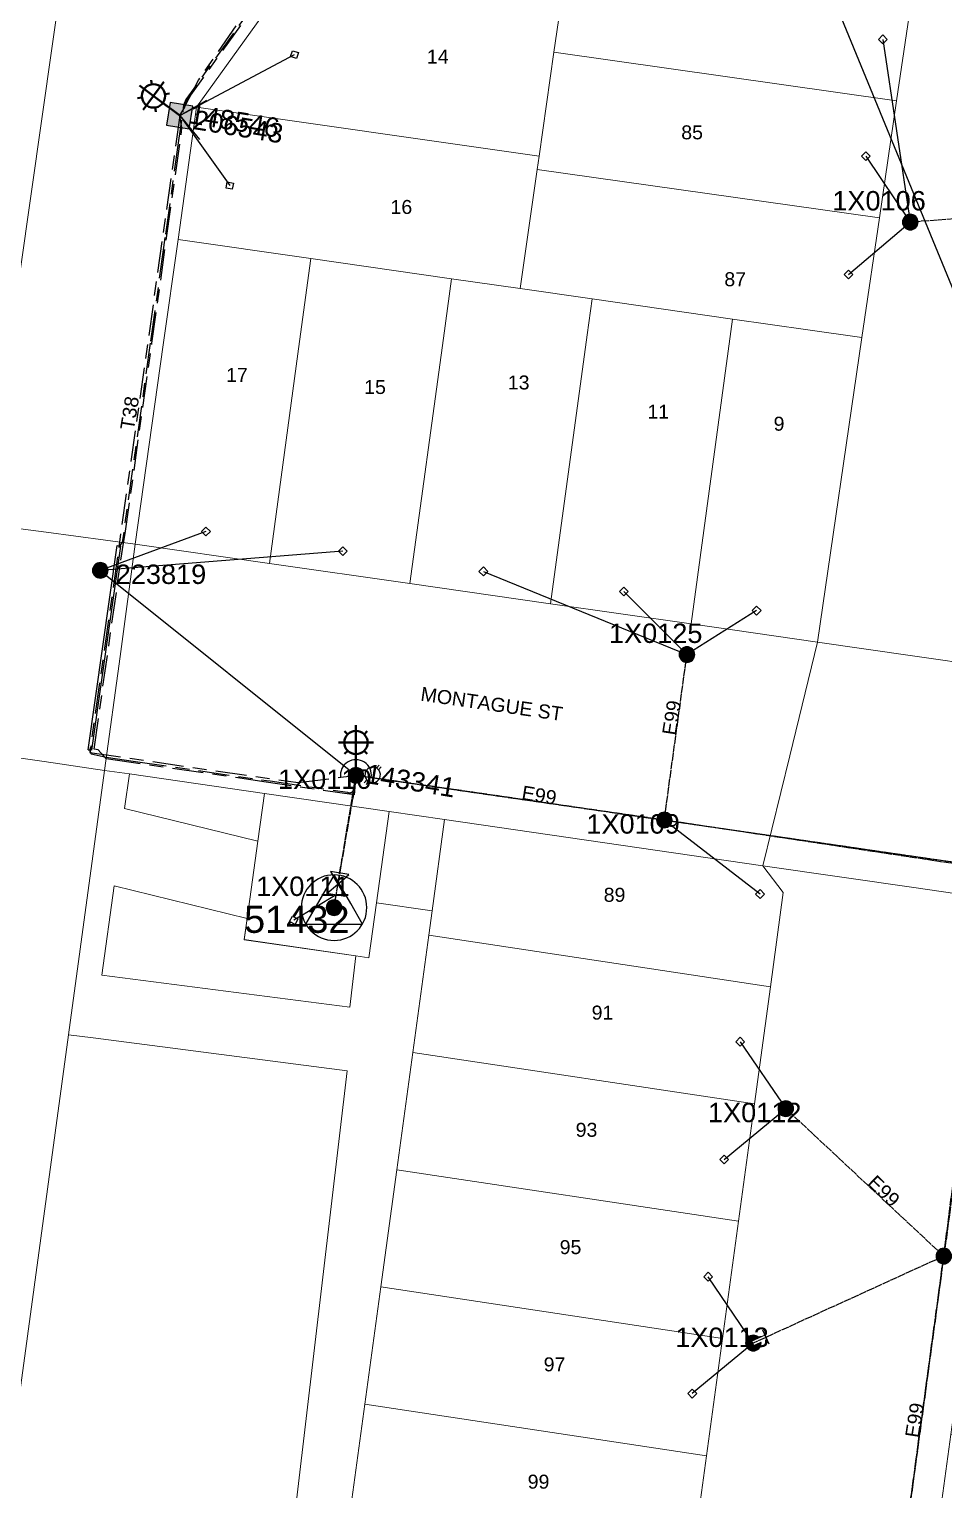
# Model space of a CAD drawing. Header units: metres. Extents: x 285484 to 287894, y 6116737 to 6119204.
# Drawn here: x 287566.1 to 287683.9, y 6117571.5 to 6117759.6 of the extents above; entities that cross this region are included whole.
import ezdxf
from ezdxf.enums import TextEntityAlignment as Align

# ---------------------------------------------------------------- set-up
doc = ezdxf.new("R2010")
doc.units = ezdxf.units.M
doc.linetypes.add('Cable Exist OH', pattern=[1, 1, 0])
doc.linetypes.add('Cable Exist UG', pattern=[8.2, 4, -1.2, 1.8, -1.2])
doc.layers.get('0').update_dxf_attribs({"color": 6})
doc.layers.add('Cadastre Land Parcels_SP_EXT', color=7, linetype='Continuous', lineweight=5)
doc.layers.add('Cadastre Roads_SP_EXT', color=7, linetype='Continuous', lineweight=5)
for name, color, linetype in [('Duct_SP_EXT', 7, 'Continuous'), ('Equip_LV_EXT', 7, 'Continuous'), ('Equip_SP_LV_EXT', 7, 'Continuous'), ('Equip_SP_SL_EXT', 7, 'Continuous'), ('Mains_HV_EXT', 7, 'Continuous'), ('Mains_LV_EXT', 7, 'Continuous'), ('Mains_SL_EXT', 7, 'Continuous'), ('Services_SP_EXT', 7, 'Continuous'), ('Sub_SP_TR_HV_LV_EXT', 7, 'Continuous'), ('SupportsOH_SP_TR_HV_LV_SL_EXT', 7, 'Continuous'), ('SupportsUG_SP_LV_SL_EXT', 7, 'Continuous'), ('Trench_SP_EXT', 7, 'Continuous')]:
    doc.layers.add(name, color=color, linetype=linetype)
doc.styles.add('COLUMN_LABEL', font='arial.ttf')
doc.styles.add('iecARIAL', font='arial.ttf', dxfattribs={"height": 2})
doc.styles.add('POLE_LABEL', font='arial.ttf')
doc.styles.get("Standard").update_dxf_attribs({"font": 'arial.ttf'})

# ---------------------------------------------------------------- blocks, each defined once
blk = doc.blocks.new('SUB_POLE_EXT')
blk.add_wipeout([(0, 4.22), (0.42, 4.2), (0.83, 4.14), (1.21, 4.05), (1.62, 3.9), (1.99, 3.72), (2.35, 3.51), (2.68, 3.26), (2.99, 2.99), (3.28, 2.66), (3.52, 2.34), (3.76, 1.92), (3.9, 1.62), (4.04, 1.23), (4.18, 0.63), (4.22, 0), (4.18, -0.61), (4.06, -1.15), (3.9, -1.62), (3.58, -2.24), (3.22, -2.73), (2.97, -3.01), (2.68, -3.26), (2.36, -3.5), (2, -3.72), (1.64, -3.89), (1.25, -4.03), (0.82, -4.14), (0.42, -4.2), (0, -4.22), (-0.41, -4.2), (-0.8, -4.15), (-1.21, -4.05), (-1.62, -3.9), (-1.99, -3.73), (-2.35, -3.51), (-2.68, -3.26), (-2.96, -3.02), (-3.23, -2.72), (-3.51, -2.35), (-3.71, -2.01), (-3.91, -1.6), (-4.05, -1.21), (-4.16, -0.76), (-4.22, -0.14), (-4.21, 0.39), (-4.14, 0.83), (-4.03, 1.27), (-3.9, 1.63), (-3.71, 2.02), (-3.5, 2.37), (-3.28, 2.67), (-2.99, 2.99), (-2.68, 3.27), (-2.33, 3.52), (-1.98, 3.73), (-1.63, 3.9), (-1.2, 4.05), (-0.78, 4.15), (-0.4, 4.21)])
blk.add_line((2.16, 0.48), (2.16, 0.48, 0))
blk.add_lwpolyline([(-4.22, 0, 1), (4.22, 0, 1)], format="xyb", close=True)
blk.add_lwpolyline([(2.14, 0.52), (0, 4.22), (-3.66, -2.11), (3.66, -2.11)], close=True)
for tag, height, flags, p in [('ASSET_NUM', 3.5, 8, (2, 2)), ('STREET_CODE', 0.2, 9, (1.5, 0)), ('CONSTRUCTED_VOLTAGE', 0.2, 9, (1.5, -0.2)), ('OPERATING_VOLTAGE', 0.2, 9, (1.5, -0.6)), ('OPERATED_BY', 0.2, 9, (1.5, -0.8)), ('ORIENTATION', 0.2, 9, (1.5, -1.2)), ('OWNED_BY', 0.2, 9, (1.5, -1.4)), ('SECONDARY_VOLTAGE', 0.2, 9, (1.5, -1.6)), ('STATE', 0.2, 9, (1.5, -1.8)), ('NO_PHASES', 0.2, 9, (1.5, -0.4)), ('MAINTAINED_BY', 0.2, 9, (1.5, -1)), ('SUBSTATION_TYPE', 0.2, 9, (1.5, -2)), ('STREETNAME', 0.2, 9, (1.5, -2.8)), ('SUBURB', 0.2, 9, (1.5, -3)), ('Z', 0.2, 1, (1.5, -3.4)), ('USAGE', 0.2, 9, (1.5, -2.2)), ('LEGEND', 0.2, 9, (1.5, -2.4)), ('LOCATION', 0.2, 9, (1.5, -2.6)), ('NOTES', 0.2, 9, (1.5, -3.2))]:
    blk.add_attdef(tag, text='', height=height, dxfattribs=dict(flags=flags)).set_placement(p, align=Align.MIDDLE_LEFT)
blk = doc.blocks.new('COLUMN_EXT')
blk.add_hatch(color=256).paths.add_polyline_path([(-1.49, 1.48), (-1.49, -1.49), (1.48, -1.49), (1.48, 1.48)])
blk.add_lwpolyline([(-1.49, -1.49), (1.48, -1.49), (1.48, 1.48), (-1.49, 1.48)], close=True)
for tag, height, style, flags, p in [('ASSET_NUM', 2.5, 'COLUMN_LABEL', 8, (2, 2)), ('STRUCTURE_PLANT_NUMBER', 0.2, 'POLE_LABEL', 9, (1.81, 0.03)), ('STREET_CODE', 0.2, 'COLUMN_LABEL', 9, (1.81, -0.2))]:
    blk.add_attdef(tag, text='', height=height, dxfattribs=dict(style=style, flags=flags)).set_placement(p, align=Align.MIDDLE_LEFT)
at = {"flags": 9}
for tag, p in [('COLUMN_TYPE', (1.81, -0.4)), ('OWNED_BY', (1.81, -0.6)), ('STATE', (1.81, -0.8)), ('USAGE', (1.81, -1)), ('STREETNAME', (1.81, -1.6)), ('SUBURB', (1.81, -1.8)), ('LEGEND', (1.81, -1.2)), ('LOCATION', (1.81, -1.4)), ('NOTES', (1.81, -2))]:
    blk.add_attdef(tag, text='', height=0.2, dxfattribs=at).set_placement(p, align=Align.MIDDLE_LEFT)
at = {"flags": 1}
blk.add_attdef('Z', (1.81, -2.35), '', height=0.2, dxfattribs=at)
blk = doc.blocks.new('LV_OH_LINKS_OPEN_EXT')
for p, q in [((-0.17, 4.97), (-0.17, 5.46)), ((0.17, 4.97), (0.17, 5.46)), ((-0.17, 3), (-0.17, 2.5)), ((0.17, 3), (0.17, 2.5))]:
    blk.add_line(p, q)
blk.add_lwpolyline([(0, 2.99, 1), (0, 4.98, 1)], format="xyb", close=True)
at = {"flags": 9}
for tag, p in [('ACTUAL_STATUS', (0, 0)), ('CONSTRUCTED_VOLTAGE', (0, -0.2)), ('OPERATING_VOLTAGE', (0, -0.6)), ('ORIENTATION', (0, -0.8)), ('OWNED_BY', (0, -1)), ('STATE', (0, -1.2)), ('SWITCH_TYPE', (0, -1.4)), ('NO_PHASES', (0, -0.4)), ('USAGE', (0, -1.6)), ('LEGEND', (0, -1.8)), ('NOTES', (0, -2))]:
    blk.add_attdef(tag, text='', height=0.2, dxfattribs=at).set_placement(p, align=Align.MIDDLE_LEFT)
at = {"flags": 1}
blk.add_attdef('Z', (0, 0), '', height=0.2, dxfattribs=at)
blk = doc.blocks.new('LV_OH_LINKS_DISTFUSE_EXT')
for p, q in [((0, 0), (0.96, 0)), ((3.84, 0), (4.8, 0))]:
    blk.add_line(p, q)
blk.add_lwpolyline([(3.84, -1.2), (3.84, 1.2), (0.96, -1.2), (0.96, 1.2)], close=True)
at = {"flags": 9}
for tag, p in [('ACTUAL_STATUS', (0, 0)), ('CONSTRUCTED_VOLTAGE', (0, -0.2)), ('OPERATING_VOLTAGE', (0, -0.6)), ('ORIENTATION', (0, -0.8)), ('OWNED_BY', (0, -1)), ('STATE', (0, -1.2)), ('SWITCH_TYPE', (0, -1.4)), ('NO_PHASES', (0, -0.4)), ('USAGE', (0, -1.6)), ('NOTES', (0, -1.8))]:
    blk.add_attdef(tag, text='', height=0.2, dxfattribs=at).set_placement(p, align=Align.MIDDLE_LEFT)
at = {"flags": 1}
blk.add_attdef('Z', (0, 0), '', height=0.2, dxfattribs=at)
blk = doc.blocks.new('SL_LANTERN_EXT')
at = {"lineweight": 40}
for p, q in [((-1.46, 5.68), (-1.06, 5.28)), ((0, 1.97), (0, 6.47)), ((1.46, 5.68), (1.06, 5.28)), ((-2.25, 4.22), (2.25, 4.22)), ((-1.46, 2.76), (-1.06, 3.16)), ((0, 0), (0, 2.72)), ((1.46, 2.76), (1.06, 3.16))]:
    blk.add_line(p, q, dxfattribs=at)
blk.add_circle((0, 4.22), 1.5, dxfattribs=at)
at = {"style": 'iecARIAL', "flags": 8}
blk.add_attdef('ASSET_NUM', (1.5, 1.5), '', height=2.5, dxfattribs=at)
for tag, p, height, flags in [('OPERATING_VOLTAGE', (0.98, -1.65), 0.2, 9), ('ORIENTATION', (0.98, -1.85), 0.2, 9), ('OWNED_BY', (0.98, -2.05), 0.2, 9), ('CONSTRUCTED_VOLTAGE', (0.98, -0.65), 0.2, 9), ('CONTROL_TYPE', (0.98, -0.85), 0.2, 9), ('LANTERN_PURPOSE', (0.98, -1.05), 0.2, 9), ('LANTERN_TYPE', (0.98, -1.25), 0.2, 9), ('NO_PHASES', (0.98, -1.45), 0.2, 9), ('LNUMBER', (2.18, -3.25), 2.5, 8), ('STATE', (0.98, -2.25), 0.2, 9), ('USAGE', (0.98, -2.45), 0.2, 9), ('CEXIST', (0.98, -2.65), 0.2, 9), ('CNEW', (0.98, -2.85), 0.2, 9), ('CNUMBER', (0.98, -3.05), 0.2, 9), ('CREMOVE', (0.98, -3.25), 0.2, 9), ('CREPLACE', (0.98, -3.45), 0.2, 9), ('LKINGHEIGHT', (0.98, -3.65), 0.2, 9), ('LBRACKET', (0.98, -3.85), 0.2, 9), ('LBRACKETVOCAB', (0.98, -4.05), 0.2, 9), ('LCATEGORY', (0.98, -4.25), 0.2, 9), ('LCHARGE1', (0.98, -4.45), 0.2, 9), ('LCHARGE1PERCENT', (0.98, -4.65), 0.2, 9), ('LCHARGE2', (0.98, -4.85), 0.2, 9), ('LCHARGE2PERCENT', (0.98, -5.05), 0.2, 9), ('LCHARGE3', (0.98, -5.25), 0.2, 9), ('LCHARGE3PERCENT', (0.98, -5.45), 0.2, 9), ('LEXIST', (0.98, -5.65), 0.2, 9), ('LLAMP', (0.98, -5.85), 0.2, 9), ('LLAMPVOCAB', (0.98, -6.05), 0.2, 9), ('LMAST', (0.98, -6.25), 0.2, 9), ('LMASTVOCAB', (0.98, -6.45), 0.2, 9), ('LNEW', (0.98, -6.65), 0.2, 9), ('LANTNUMBER', (0.98, -6.85), 0.2, 9), ('LOUTREACH', (0.98, -7.25), 0.2, 9), ('LOUTREACHVOCAB', (0.98, -7.45), 0.2, 9), ('LRATECODE', (0.98, -7.65), 0.2, 9), ('STREETNAME', (0.98, -9.25), 0.2, 9), ('SUBURB', (0.98, -9.45), 0.2, 1), ('LREMOVE', (0.98, -7.85), 0.2, 9), ('LREPLACE', (0.98, -8.05), 0.2, 9), ('LTYPE', (0.98, -8.25), 0.2, 9), ('LTYPEVOCAB', (0.98, -8.45), 0.2, 9), ('LEGEND', (0.98, -8.65), 0.2, 9), ('LOCATION', (0.98, -8.85), 0.2, 9), ('NOTES', (0.98, -9.05), 0.2, 9)]:
    blk.add_attdef(tag, p, '', height=height, dxfattribs=dict(flags=flags))
blk = doc.blocks.new('CCP_EXT')
at = {"flags": 9}
for tag, p in [('STATE', (0, -1.8)), ('NOTES', (0, -2))]:
    blk.add_attdef(tag, text='', height=0.2, dxfattribs=at).set_placement(p, align=Align.MIDDLE_LEFT)
blk.add_wipeout([(0, 0.57), (0.57, 0), (0, -0.57), (-0.57, 0)])
blk.add_lwpolyline([(-0.57, 0), (0, 0.57), (0.57, 0), (0, -0.57), (-0.57, 0)])
at = {"flags": 1}
blk.add_attdef('Z', (0, 0), '', height=0.2, dxfattribs=at)
at = {"flags": 9}
for tag, p in [('CCP_TYPE', (0, 0)), ('CONSTRUCTED_VOLTAGE', (0, -0.2)), ('OPERATING_VOLTAGE', (0, -0.6)), ('ORIENTATION', (0, -0.8)), ('OWNED_BY', (0, -1)), ('NO_PHASES', (0, -0.4)), ('USAGE', (0, -1.2)), ('LEGEND', (0, -1.4)), ('LIFE_SUPPORT', (0, -1.6))]:
    blk.add_attdef(tag, text='', height=0.2, dxfattribs=at).set_placement(p, align=Align.MIDDLE_LEFT)
blk = doc.blocks.new('POLE_EXT')
blk.add_hatch(color=256).paths.add_polyline_path([(-1, 0, 1), (1, 0, 1)])
blk.add_lwpolyline([(-1, 0, 1), (1, 0, 1)], format="xyb", close=True)
for tag, height, flags, p in [('pNumber', 2.5, 8, (-17.84, 2.07)), ('OWNED_BY', 0.2, 9, (1.35, -0.4)), ('SPECIAL_USE', 0.2, 9, (1.35, -0.8)), ('STATE', 0.2, 9, (1.35, -1)), ('cLV', 0.2, 9, (1.35, -1.4)), ('hDepth', 0.2, 9, (1.35, -1.6)), ('hDia', 0.2, 9, (1.35, -1.8)), ('PARENT', 0.2, 9, (1.35, -0.6)), ('USAGE', 0.2, 9, (1.35, -1.2)), ('cHV', 0.2, 9, (1.35, -2)), ('cLinedev', 0.2, 9, (1.35, -3.4)), ('pExisting', 0.2, 9, (1.35, -3.8)), ('LBRACKET', 0.2, 9, (1.35, -2.2)), ('LExisting', 0.2, 9, (1.35, -2.4)), ('LANTNUMBER', 0.2, 9, (1.35, -2.6)), ('LOther', 0.2, 9, (1.35, -2.8)), ('LRemove', 0.2, 9, (1.35, -3)), ('LEGEND', 0.2, 9, (1.35, -3.2)), ('LOCATION', 0.2, 9, (1.35, -3.6)), ('pFooting', 0.2, 9, (1.35, -4.4)), ('pNew', 0.2, 9, (1.35, -4.6)), ('pRelocate', 0.2, 9, (1.35, -5)), ('pRemove', 0.2, 9, (1.35, -5.2)), ('pReplace', 0.2, 9, (1.35, -5.4)), ('pStay', 0.2, 9, (1.35, -5.6)), ('PFNUMBER', 0.2, 9, (1.35, -4)), ('NEWPFNUMBER', 0.2, 9, (1.35, -4.2)), ('pType', 0.2, 9, (1.35, -5.8)), ('cspan', 0.2, 9, (1.35, -6)), ('STREETNAME', 0.2, 9, (1.35, -6.2)), ('SUBURB', 0.2, 9, (1.35, -6.4)), ('OPERATED_BY', 0.2, 9, (1.36, -7.01)), ('NOTES', 0.2, 9, (1.35, -6.6)), ('MAINTAINED_BY', 0.2, 9, (1.36, -6.81))]:
    blk.add_attdef(tag, text='', height=height, dxfattribs=dict(flags=flags)).set_placement(p, align=Align.MIDDLE_LEFT)
at = {"style": 'POLE_LABEL'}
for tag, height, flags, p in [('ASSET_NUM', 2.5, 8, (2, 2)), ('STRUCTURE_PLANT_NUMBER', 0.2, 9, (1.35, 0.03)), ('STREET_CODE', 0.2, 9, (1.35, -0.2))]:
    blk.add_attdef(tag, text='', height=height, dxfattribs=dict(at, flags=flags)).set_placement(p, align=Align.MIDDLE_LEFT)
at = {"flags": 1}
blk.add_attdef('Z', (1.35, -7.33), '', height=0.2, dxfattribs=at)
blk = doc.blocks.new('End Shackle_EXT')
at = {"flags": 9}
for tag, p in [('USAGE', (0, -1.4)), ('NOTES', (0, -1.6))]:
    blk.add_attdef(tag, text='', height=0.2, dxfattribs=at).set_placement(p, align=Align.MIDDLE_LEFT)
blk.add_wipeout([(0, 0.25), (1.81, 0.25), (1.82, -0.25), (0, -0.25)])
blk.add_line((1.81, -1), (1.81, 1))
at = {"flags": 1}
blk.add_attdef('Z', (0, 0), '', height=0.2, dxfattribs=at)
at = {"flags": 9}
for tag, p in [('CONNECTOR_TYPE', (0, 0)), ('CONSTRUCTED_VOLTAGE', (0, -0.2)), ('OPERATING_VOLTAGE', (0, -0.6)), ('ORIENTATION', (0, -0.8)), ('OWNED_BY', (0, -1)), ('STATE', (0, -1.2)), ('NO_PHASES', (0, -0.4))]:
    blk.add_attdef(tag, text='', height=0.2, dxfattribs=at).set_placement(p, align=Align.MIDDLE_LEFT)

msp = doc.modelspace()

# ---------------------------------------------------------------- linework, layer by layer
at = {"layer": 'Cadastre Land Parcels_SP_EXT', "linetype": 'Continuous'}
for points in [[(287563.56, 6117718.49), (287588.78, 6117895.73), (287371.31, 6117928.25), (287349.26, 6117924.71), (287326.73, 6117919.89), (287304.48, 6117913.89), (287282.57, 6117906.74), (287261.07, 6117898.45), (287238.87, 6117743.57), (287428.44, 6117715.33), (287441.38, 6117713.4), (287471.66, 6117708.94), (287560.34, 6117695.86), (287563.56, 6117718.49)], [(287680.08, 6117765.48), (287635.89, 6117771.73), (287634.32, 6117760.73), (287633.73, 6117756.65), (287677.87, 6117750.4), (287680.08, 6117765.48)], [(287633.73, 6117756.65), (287634.32, 6117760.73), (287599.29, 6117765.72), (287587.7, 6117749.58), (287631.81, 6117743.24), (287633.73, 6117756.65)], [(287677.87, 6117750.4), (287633.73, 6117756.65), (287631.81, 6117743.24), (287631.57, 6117741.55), (287675.67, 6117735.31), (287677.87, 6117750.4)], [(287631.57, 6117741.55), (287631.81, 6117743.24), (287587.7, 6117749.58), (287585.31, 6117732.54), (287602.43, 6117730.08), (287620.54, 6117727.48), (287629.38, 6117726.22), (287631.57, 6117741.55)], [(287675.67, 6117735.31), (287631.57, 6117741.55), (287629.38, 6117726.22), (287638.65, 6117724.88), (287656.75, 6117722.28), (287666.43, 6117720.9), (287673.41, 6117719.89), (287673.58, 6117721.06), (287675.67, 6117735.31)], [(287583.41, 6117718.95), (287579.81, 6117693.29), (287597.08, 6117690.81), (287600.97, 6117719.37), (287602.43, 6117730.08), (287585.31, 6117732.54), (287583.41, 6117718.95)], [(287600.97, 6117719.37), (287597.08, 6117690.81), (287615.19, 6117688.21), (287619.49, 6117719.8), (287620.54, 6117727.48), (287602.43, 6117730.08), (287600.97, 6117719.37)], [(287629.38, 6117726.22), (287620.54, 6117727.48), (287619.49, 6117719.8), (287615.19, 6117688.21), (287633.29, 6117685.61), (287638.01, 6117720.23), (287638.65, 6117724.88), (287629.38, 6117726.22)], [(287656.75, 6117722.28), (287638.65, 6117724.88), (287638.01, 6117720.23), (287633.29, 6117685.61), (287651.4, 6117683.01), (287656.53, 6117720.67), (287656.75, 6117722.28)], [(287666.43, 6117720.9), (287656.75, 6117722.28), (287656.53, 6117720.67), (287651.4, 6117683.01), (287667.68, 6117680.68), (287673.41, 6117719.89), (287666.43, 6117720.9)], [(287596.45, 6117661.16), (287579.04, 6117663.69), (287578.43, 6117659.22), (287595.59, 6117655.04), (287596.45, 6117661.16)], [(287596.45, 6117661.16), (287579.04, 6117663.69), (287578.43, 6117659.22), (287595.59, 6117655.04), (287596.45, 6117661.16)], [(287619.64, 6117657.8), (287612.52, 6117658.84), (287610.88, 6117647.08), (287618.04, 6117646.07), (287619.64, 6117657.8)], [(287619.64, 6117657.8), (287612.52, 6117658.84), (287610.88, 6117647.08), (287618.04, 6117646.07), (287619.64, 6117657.8)], [(287660.66, 6117651.86), (287619.64, 6117657.8), (287618.04, 6117646.07), (287617.61, 6117642.92), (287661.63, 6117636.28), (287663.28, 6117648.41), (287660.66, 6117651.86)], [(287661.63, 6117636.28), (287617.61, 6117642.92), (287615.55, 6117627.81), (287659.57, 6117621.18), (287661.63, 6117636.28)], [(287594.95, 6117476.77), (287596.18, 6117485.78), (287593.17, 6117486.2), (287598.6, 6117553.38), (287607.1, 6117625.46), (287574.4, 6117629.68), (287571.19, 6117630.09), (287548.91, 6117466.65), (287592.67, 6117460.05), (287594.95, 6117476.77)], [(287594.95, 6117476.77), (287596.18, 6117485.78), (287593.17, 6117486.2), (287598.6, 6117553.38), (287607.1, 6117625.46), (287574.4, 6117629.68), (287571.19, 6117630.09), (287548.91, 6117466.65), (287592.67, 6117460.05), (287594.95, 6117476.77)], [(287659.57, 6117621.18), (287615.55, 6117627.81), (287613.49, 6117612.71), (287657.51, 6117606.07), (287659.57, 6117621.18)], [(287657.51, 6117606.07), (287613.49, 6117612.71), (287611.43, 6117597.61), (287655.45, 6117590.97), (287657.51, 6117606.07)], [(287655.45, 6117590.97), (287611.43, 6117597.61), (287609.37, 6117582.5), (287653.4, 6117575.86), (287655.45, 6117590.97)], [(287653.4, 6117575.86), (287609.37, 6117582.5), (287607.31, 6117567.4), (287651.34, 6117560.76), (287653.4, 6117575.86)], [(287737.1, 6117571.36), (287684.87, 6117578.6), (287682.81, 6117563.5), (287734.76, 6117556.3), (287737.1, 6117571.36)]]:
    msp.add_lwpolyline(points, close=True, dxfattribs=at)
at = {"layer": 'Cadastre Roads_SP_EXT', "linetype": 'Continuous'}
msp.add_lwpolyline([(287575.84, 6117664.15), (287568.05, 6117665.28), (287556.89, 6117666.9), (287529.65, 6117469.55), (287540.99, 6117467.84), (287548.91, 6117466.65), (287571.19, 6117630.09), (287575.84, 6117664.15)], close=True, dxfattribs=at)
at = {"layer": 'Duct_SP_EXT'}
for p, q in [((287573.74, 6117666.81), (287577.46, 6117693.11)), ((287574.22, 6117666.75), (287577.93, 6117693.04)), ((287577.46, 6117693.11), (287577.7, 6117693.07)), ((287577.93, 6117693.04), (287577.7, 6117693.07)), ((287573.74, 6117666.81), (287573.98, 6117666.78)), ((287574.22, 6117666.75), (287573.98, 6117666.78))]:
    msp.add_line(p, q, dxfattribs=at)
at = {"layer": 'Mains_LV_EXT', "linetype": 'Cable Exist UG'}
msp.add_lwpolyline([(287595.1, 6117784.27), (287598.55, 6117774.81), (287597.41, 6117766.79), (287587.94, 6117753.08), (287585.53, 6117748.49)], dxfattribs=at)
at = {"layer": 'Mains_LV_EXT', "linetype": 'Cable Exist OH'}
for points in [[(287702.88, 6117736.42), (287679.63, 6117734.77)], [(287647.95, 6117657.75), (287650.86, 6117679.06)], [(287608.23, 6117663.51), (287607.83, 6117660.52)], [(287608.23, 6117663.51), (287647.95, 6117657.75)], [(287647.95, 6117657.75), (287690.75, 6117651.54)], [(287690.75, 6117651.54), (287683.95, 6117601.58)], [(287683.95, 6117601.58), (287663.6, 6117620.58)], [(287683.95, 6117601.58), (287677.7, 6117555.6)]]:
    msp.add_lwpolyline(points, dxfattribs=at)
at = {"layer": 'Mains_LV_EXT', "linetype": 'Continuous'}
msp.add_lwpolyline([(287610.21, 6117663.23, 1.146239), (287606.24, 6117663.26)], format="xyb", dxfattribs=at)
at = {"layer": 'Mains_SL_EXT', "linetype": 'Cable Exist UG'}
msp.add_lwpolyline([(287585.53, 6117748.49), (287586.2, 6117749.59), (287586.2, 6117749.59), (287586.28, 6117750.19), (287595.3, 6117762.75)], dxfattribs=at)
at = {"layer": 'Mains_SL_EXT', "linetype": 'Cable Exist OH'}
msp.add_lwpolyline([(287677.7, 6117555.6), (287683.95, 6117601.58), (287690.33, 6117651.36)], dxfattribs=at)
at = {"layer": 'Services_SP_EXT'}
msp.add_lwpolyline([(287575.29, 6117689.91), (287608.23, 6117663.51)], dxfattribs=at)
at = {"layer": 'Trench_SP_EXT', "linetype": 'Cable Exist UG'}
for points in [[(287585.53, 6117748.49), (287589.63, 6117750.81)], [(287585.75, 6117747.91), (287585.38, 6117745.29), (287585.38, 6117745.29), (287583.63, 6117732.78), (287583.45, 6117731.51), (287583.45, 6117731.51), (287581.73, 6117719.19), (287578.13, 6117693.53), (287577.67, 6117692.89)], [(287585.53, 6117748.49), (287588.41, 6117744.98)]]:
    msp.add_lwpolyline(points, dxfattribs=at)
msp.add_lwpolyline([(287574.02, 6117667.08, 0.259424), (287574.12, 6117666.29), (287574.12, 6117666.29), (287576.07, 6117665.84), (287579.84, 6117665.29), (287579.84, 6117665.29), (287596.69, 6117662.85), (287597.16, 6117662.78), (287597.16, 6117662.78), (287607.14, 6117661.33), (287607.14, 6117661.33, 0.52645), (287607.93, 6117661.69), (287607.93, 6117661.69), (287608.21, 6117663.38)], format="xyb", dxfattribs=at)

# ---------------------------------------------------------------- block references
at = {"layer": 'Equip_SP_LV_EXT', "rotation": 320.1143525085354}
msp.add_blockref('LV_OH_LINKS_OPEN_EXT', (287607.83, 6117660.52), dxfattribs=at)
at = {"layer": 'Equip_SP_SL_EXT'}
ref = msp.add_blockref('SL_LANTERN_EXT', (287585.53, 6117748.49), dxfattribs=dict(at, rotation=53.18239727245187))
ref.add_attrib('ASSET_NUM', '148546', dxfattribs={"layer": '0', "height": 2.5, "rotation": 350.6683, "style": 'iecARIAL'}).set_placement((287587.03, 6117749.99), align=Align.TOP_LEFT)
ref = msp.add_blockref('SL_LANTERN_EXT', (287608.23, 6117663.51), dxfattribs=at)
ref.add_attrib('ASSET_NUM', '143341', dxfattribs={"layer": '0', "height": 2.5, "rotation": 350.6022, "style": 'iecARIAL'}).set_placement((287609.73, 6117665.01), align=Align.TOP_LEFT)
at = {"layer": 'Sub_SP_TR_HV_LV_EXT'}
ref = msp.add_blockref('SUB_POLE_EXT', (287605.41, 6117646.47), dxfattribs=at)
ref.add_attrib('ASSET_NUM', '51432', dxfattribs={"layer": '0', "height": 3.5}).set_placement((287607.41, 6117646.72), align=Align.TOP_RIGHT)
at = {"layer": 'SupportsOH_SP_TR_HV_LV_SL_EXT'}
ref = msp.add_blockref('POLE_EXT', (287679.63, 6117734.77), dxfattribs=at)
ref.add_attrib('ASSET_NUM', '1X0106', dxfattribs={"layer": '0', "height": 2.5, "style": 'POLE_LABEL'}).set_placement((287681.63, 6117735.52), align=Align.BOTTOM_RIGHT)
ref = msp.add_blockref('POLE_EXT', (287575.29, 6117689.91), dxfattribs=at)
ref.add_attrib('ASSET_NUM', '223819', dxfattribs={"layer": '0', "height": 2.5, "style": 'POLE_LABEL'}).set_placement((287577.29, 6117690.66), align=Align.TOP_LEFT)
ref = msp.add_blockref('POLE_EXT', (287650.86, 6117679.06), dxfattribs=at)
ref.add_attrib('ASSET_NUM', '1X0125', dxfattribs={"layer": '0', "height": 2.5, "style": 'POLE_LABEL'}).set_placement((287652.86, 6117679.81), align=Align.BOTTOM_RIGHT)
ref = msp.add_blockref('POLE_EXT', (287608.23, 6117663.51), dxfattribs=at)
ref.add_attrib('ASSET_NUM', '1X0110', dxfattribs={"layer": '0', "height": 2.5, "style": 'POLE_LABEL'}).set_placement((287610.23, 6117664.26), align=Align.TOP_RIGHT)
ref = msp.add_blockref('POLE_EXT', (287647.95, 6117657.75), dxfattribs=at)
ref.add_attrib('ASSET_NUM', '1X0109', dxfattribs={"layer": '0', "height": 2.5, "style": 'POLE_LABEL'}).set_placement((287649.95, 6117658.5), align=Align.TOP_RIGHT)
ref = msp.add_blockref('POLE_EXT', (287663.6, 6117620.58), dxfattribs=at)
ref.add_attrib('ASSET_NUM', '1X0112', dxfattribs={"layer": '0', "height": 2.5, "style": 'POLE_LABEL'}).set_placement((287665.61, 6117621.33), align=Align.TOP_RIGHT)
ref = msp.add_blockref('POLE_EXT', (287683.95, 6117601.58), dxfattribs=at)
ref.add_attrib('ASSET_NUM', '1X0089', dxfattribs={"layer": '0', "height": 2.5, "style": 'POLE_LABEL'}).set_placement((287685.95, 6117602.33), align=Align.TOP_LEFT)
ref = msp.add_blockref('POLE_EXT', (287659.41, 6117590.38), dxfattribs=at)
ref.add_attrib('ASSET_NUM', '1X0113', dxfattribs={"layer": '0', "height": 2.5, "style": 'POLE_LABEL'}).set_placement((287661.41, 6117591.13), align=Align.MIDDLE_RIGHT)
at = {"layer": 'SupportsUG_SP_LV_SL_EXT'}
ref = msp.add_blockref('COLUMN_EXT', (287585.53, 6117748.49), dxfattribs=dict(at, rotation=80.90355053178914))
ref.add_attrib('ASSET_NUM', '206543', dxfattribs={"layer": '0', "height": 2.5, "rotation": 350.7162, "style": 'COLUMN_LABEL'}).set_placement((287587.53, 6117749.24), align=Align.TOP_LEFT)

# ---------------------------------------------------------------- texts
at = {"layer": 'Cadastre Land Parcels_SP_EXT'}
for s, p in [('14', (287617.37, 6117755.18)), ('85', (287650.13, 6117745.43)), ('16', (287612.68, 6117735.82)), ('87', (287655.68, 6117726.51)), ('17', (287591.5, 6117714.18)), ('15', (287609.29, 6117712.63)), ('13', (287627.79, 6117713.21)), ('11', (287645.77, 6117709.45)), ('9', (287662.03, 6117707.9)), ('89', (287640.14, 6117647.22)), ('91', (287638.59, 6117632.05)), ('93', (287636.53, 6117616.95)), ('95', (287634.47, 6117601.84)), ('97', (287632.41, 6117586.74)), ('99', (287630.35, 6117571.63))]:
    msp.add_text(s, height=1.8, dxfattribs=at).set_placement(p)
at = {"layer": 'Cadastre Roads_SP_EXT'}
msp.add_text('MONTAGUE ST', height=1.8, rotation=351.793, dxfattribs=at).set_placement((287616.47, 6117673.14))
at = {"layer": 'Mains_LV_EXT'}
for s, rotation, p in [('T38', 80.8413, (287579.62, 6117707.89)), ('E99', 81.1209, (287649.43, 6117668.58)), ('E99', 350.6021, (287629.48, 6117660.43)), ('E99', 315.7925, (287674, 6117610.88)), ('E99', 81.1408, (287680.73, 6117578.1))]:
    msp.add_text(s, height=1.8, rotation=rotation, dxfattribs=at).set_placement(p)

# ---------------------------------------------------------------- next in the draw order: linework, layer by layer
at = {"layer": 'Cadastre Land Parcels_SP_EXT', "linetype": 'Continuous'}
msp.add_lwpolyline([(287607.31, 6117567.4), (287609.37, 6117582.5), (287611.43, 6117597.61), (287613.49, 6117612.71), (287615.55, 6117627.81), (287617.61, 6117642.92), (287618.04, 6117646.07), (287610.88, 6117647.08), (287609.89, 6117640.02), (287608.23, 6117640.26), (287607.45, 6117633.64), (287575.5, 6117637.76), (287577.07, 6117649.27), (287594.2, 6117645.09), (287595.59, 6117655.04), (287578.43, 6117659.22), (287579.04, 6117663.69), (287579.04, 6117663.69), (287575.84, 6117664.15), (287571.19, 6117630.09), (287574.4, 6117629.68), (287607.1, 6117625.46), (287598.6, 6117553.38)], dxfattribs=at)
for points in [[(287612.52, 6117658.84), (287596.45, 6117661.17), (287595.59, 6117655.04), (287594.2, 6117645.09), (287593.82, 6117642.34), (287608.23, 6117640.26), (287609.89, 6117640.02), (287610.88, 6117647.08), (287612.52, 6117658.84)], [(287608.23, 6117640.26), (287593.82, 6117642.35), (287594.2, 6117645.09), (287577.07, 6117649.27), (287575.5, 6117637.76), (287607.45, 6117633.64), (287608.23, 6117640.26)], [(287608.23, 6117640.26), (287593.82, 6117642.35), (287594.2, 6117645.09), (287577.07, 6117649.27), (287575.5, 6117637.76), (287607.45, 6117633.64), (287608.23, 6117640.26)]]:
    msp.add_lwpolyline(points, close=True, dxfattribs=at)
at = {"layer": 'Mains_LV_EXT', "linetype": 'Cable Exist OH'}
msp.add_lwpolyline([(287605.41, 6117646.47), (287607.83, 6117660.52)], dxfattribs=at)
at = {"layer": 'Mains_SL_EXT', "linetype": 'Cable Exist OH'}
msp.add_lwpolyline([(287690.33, 6117651.36), (287647.95, 6117657.75), (287608.23, 6117663.51)], dxfattribs=at)

# ---------------------------------------------------------------- next in the draw order: block references
at = {"layer": 'Equip_LV_EXT', "rotation": 80.60151556415732}
msp.add_blockref('LV_OH_LINKS_DISTFUSE_EXT', (287605.52, 6117647.15), dxfattribs=at)
at = {"layer": 'Services_SP_EXT'}
for p in [(287676.1, 6117758.3), (287673.9, 6117743.26), (287671.67, 6117728.01), (287588.91, 6117694.91), (287606.54, 6117692.38), (287624.64, 6117689.78), (287642.74, 6117687.18), (287659.84, 6117684.73), (287660.28, 6117648.22), (287657.73, 6117629.2), (287655.66, 6117614.03), (287653.6, 6117598.93), (287651.55, 6117583.87)]:
    msp.add_blockref('CCP_EXT', p, dxfattribs=at)
for p, rotation in [((287600.31, 6117756.34), 26.83679744983715), ((287591.98, 6117739.47), 304.4391457851419)]:
    msp.add_blockref('CCP_EXT', p, dxfattribs=dict(at, rotation=rotation))

# ---------------------------------------------------------------- next in the draw order: linework, layer by layer
at = {"layer": 'Cadastre Roads_SP_EXT', "linetype": 'Continuous'}
for points in [[(287609.04, 6117893.02), (287597.11, 6117894.62), (287588.78, 6117895.73), (287563.56, 6117718.49), (287560.34, 6117695.86), (287568.34, 6117694.81), (287579.81, 6117693.29), (287583.41, 6117718.95), (287585.31, 6117732.54), (287587.7, 6117749.58), (287599.29, 6117765.72), (287600.84, 6117774.59), (287596.65, 6117784.54), (287593.33, 6117792.45), (287594.88, 6117802.39), (287597.54, 6117819.39), (287600.24, 6117836.66), (287602.89, 6117853.66), (287609.04, 6117893.02)], [(287597.08, 6117690.81), (287579.81, 6117693.29), (287577.84, 6117678.81), (287575.84, 6117664.15), (287579.04, 6117663.69), (287596.45, 6117661.17), (287612.52, 6117658.84), (287619.64, 6117657.8), (287660.66, 6117651.86), (287664.11, 6117666.04), (287667.68, 6117680.68), (287651.4, 6117683.01), (287633.29, 6117685.61), (287615.19, 6117688.21), (287597.08, 6117690.81)]]:
    msp.add_lwpolyline(points, close=True, dxfattribs=at)
for points in [[(287680.08, 6117765.48), (287677.87, 6117750.4), (287675.67, 6117735.31), (287673.58, 6117721.06), (287673.41, 6117719.89), (287667.68, 6117680.68), (287680.2, 6117678.88), (287698.15, 6117676.3), (287704.04, 6117716.61), (287704.79, 6117721.79), (287706.85, 6117735.87), (287709.77, 6117755.88), (287712.69, 6117775.9)], [(287682.81, 6117563.5), (287684.87, 6117578.6), (287686.92, 6117593.7), (287687.99, 6117601.6), (287688.91, 6117608.34), (287694.17, 6117647.01), (287694.17, 6117647.01), (287680.39, 6117649), (287660.66, 6117651.86), (287663.28, 6117648.41), (287661.63, 6117636.28), (287659.57, 6117621.18), (287657.51, 6117606.07), (287655.45, 6117590.97), (287653.4, 6117575.86), (287651.34, 6117560.76)]]:
    msp.add_lwpolyline(points, dxfattribs=at)
at = {"layer": 'Mains_HV_EXT', "linetype": 'Cable Exist OH'}
msp.add_lwpolyline([(287605.41, 6117646.47), (287608.23, 6117663.51), (287690.75, 6117651.54)], dxfattribs=at)
at = {"layer": 'Mains_LV_EXT', "linetype": 'Cable Exist UG'}
msp.add_lwpolyline([(287585.53, 6117748.49), (287573.94, 6117666.46), (287600.77, 6117662.57), (287608.23, 6117663.51)], dxfattribs=at)
at = {"layer": 'Mains_SL_EXT', "linetype": 'Cable Exist UG'}
msp.add_lwpolyline([(287608.23, 6117663.51), (287607.98, 6117661), (287607.98, 6117661), (287596.66, 6117662.64), (287579.26, 6117665.16), (287576.06, 6117665.64), (287575.01, 6117666.81), (287575.01, 6117666.81), (287574.49, 6117666.87), (287578.27, 6117693.43), (287578.5, 6117694.66), (287578.5, 6117694.66), (287581.94, 6117719.16), (287583.84, 6117732.74), (287585.82, 6117746.9), (287585.53, 6117748.49)], dxfattribs=at)
at = {"layer": 'Services_SP_EXT'}
for points in [[(287602.54, 6117926.84), (287696.7, 6117697.96)], [(287676.1, 6117758.3), (287679.63, 6117734.77)], [(287585.53, 6117748.49), (287600.31, 6117756.34)], [(287585.53, 6117748.49), (287591.98, 6117739.47)], [(287673.9, 6117743.26), (287679.63, 6117734.77)], [(287671.67, 6117728.01), (287679.63, 6117734.77)], [(287588.91, 6117694.91), (287575.29, 6117689.91)], [(287606.54, 6117692.38), (287575.29, 6117689.91)], [(287624.64, 6117689.78), (287650.86, 6117679.06)], [(287642.74, 6117687.18), (287650.86, 6117679.06)], [(287659.84, 6117684.73), (287650.86, 6117679.06)], [(287660.28, 6117648.22), (287647.95, 6117657.75)], [(287657.73, 6117629.2), (287663.6, 6117620.58)], [(287655.66, 6117614.03), (287663.6, 6117620.58)], [(287659.41, 6117590.38), (287653.6, 6117598.93)], [(287659.41, 6117590.38), (287651.55, 6117583.87)]]:
    msp.add_lwpolyline(points, dxfattribs=at)
at = {"layer": 'Trench_SP_EXT', "linetype": 'Cable Exist UG'}
msp.add_lwpolyline([(287595.09, 6117783.82), (287597.13, 6117779.01), (287597.13, 6117779.01), (287599.08, 6117774.39), (287597.64, 6117766.14), (287597.24, 6117765.78), (287597.24, 6117765.78), (287586.32, 6117750.57), (287586.02, 6117749.82), (287586.02, 6117749.82), (287585.92, 6117749.11), (287585.93, 6117748.92)], dxfattribs=at)

# ---------------------------------------------------------------- next in the draw order: block references
at = {"layer": 'Services_SP_EXT', "rotation": 17.50241968526231}
msp.add_blockref('CCP_EXT', (287600.22, 6117644.84), dxfattribs=at)

# ---------------------------------------------------------------- next in the draw order: linework, layer by layer
at = {"layer": 'Services_SP_EXT'}
msp.add_lwpolyline([(287605.68, 6117648.13), (287600.22, 6117644.84)], dxfattribs=at)

# ---------------------------------------------------------------- next in the draw order: block references
at = {"layer": 'Mains_LV_EXT', "rotation": 24.53008407645728}
msp.add_blockref('End Shackle_EXT', (287659.41, 6117590.38), dxfattribs=at)
at = {"layer": 'SupportsOH_SP_TR_HV_LV_SL_EXT'}
ref = msp.add_blockref('POLE_EXT', (287605.41, 6117646.47), dxfattribs=at)
ref.add_attrib('ASSET_NUM', '1X0111', dxfattribs={"layer": '0', "height": 2.5, "style": 'POLE_LABEL'}).set_placement((287607.41, 6117647.22), align=Align.BOTTOM_RIGHT)

# ---------------------------------------------------------------- next in the draw order: linework, layer by layer
at = {"layer": 'Mains_LV_EXT', "linetype": 'Cable Exist OH'}
msp.add_lwpolyline([(287683.95, 6117601.58), (287659.41, 6117590.38)], dxfattribs=at)

doc.saveas('drawing.dxf')
